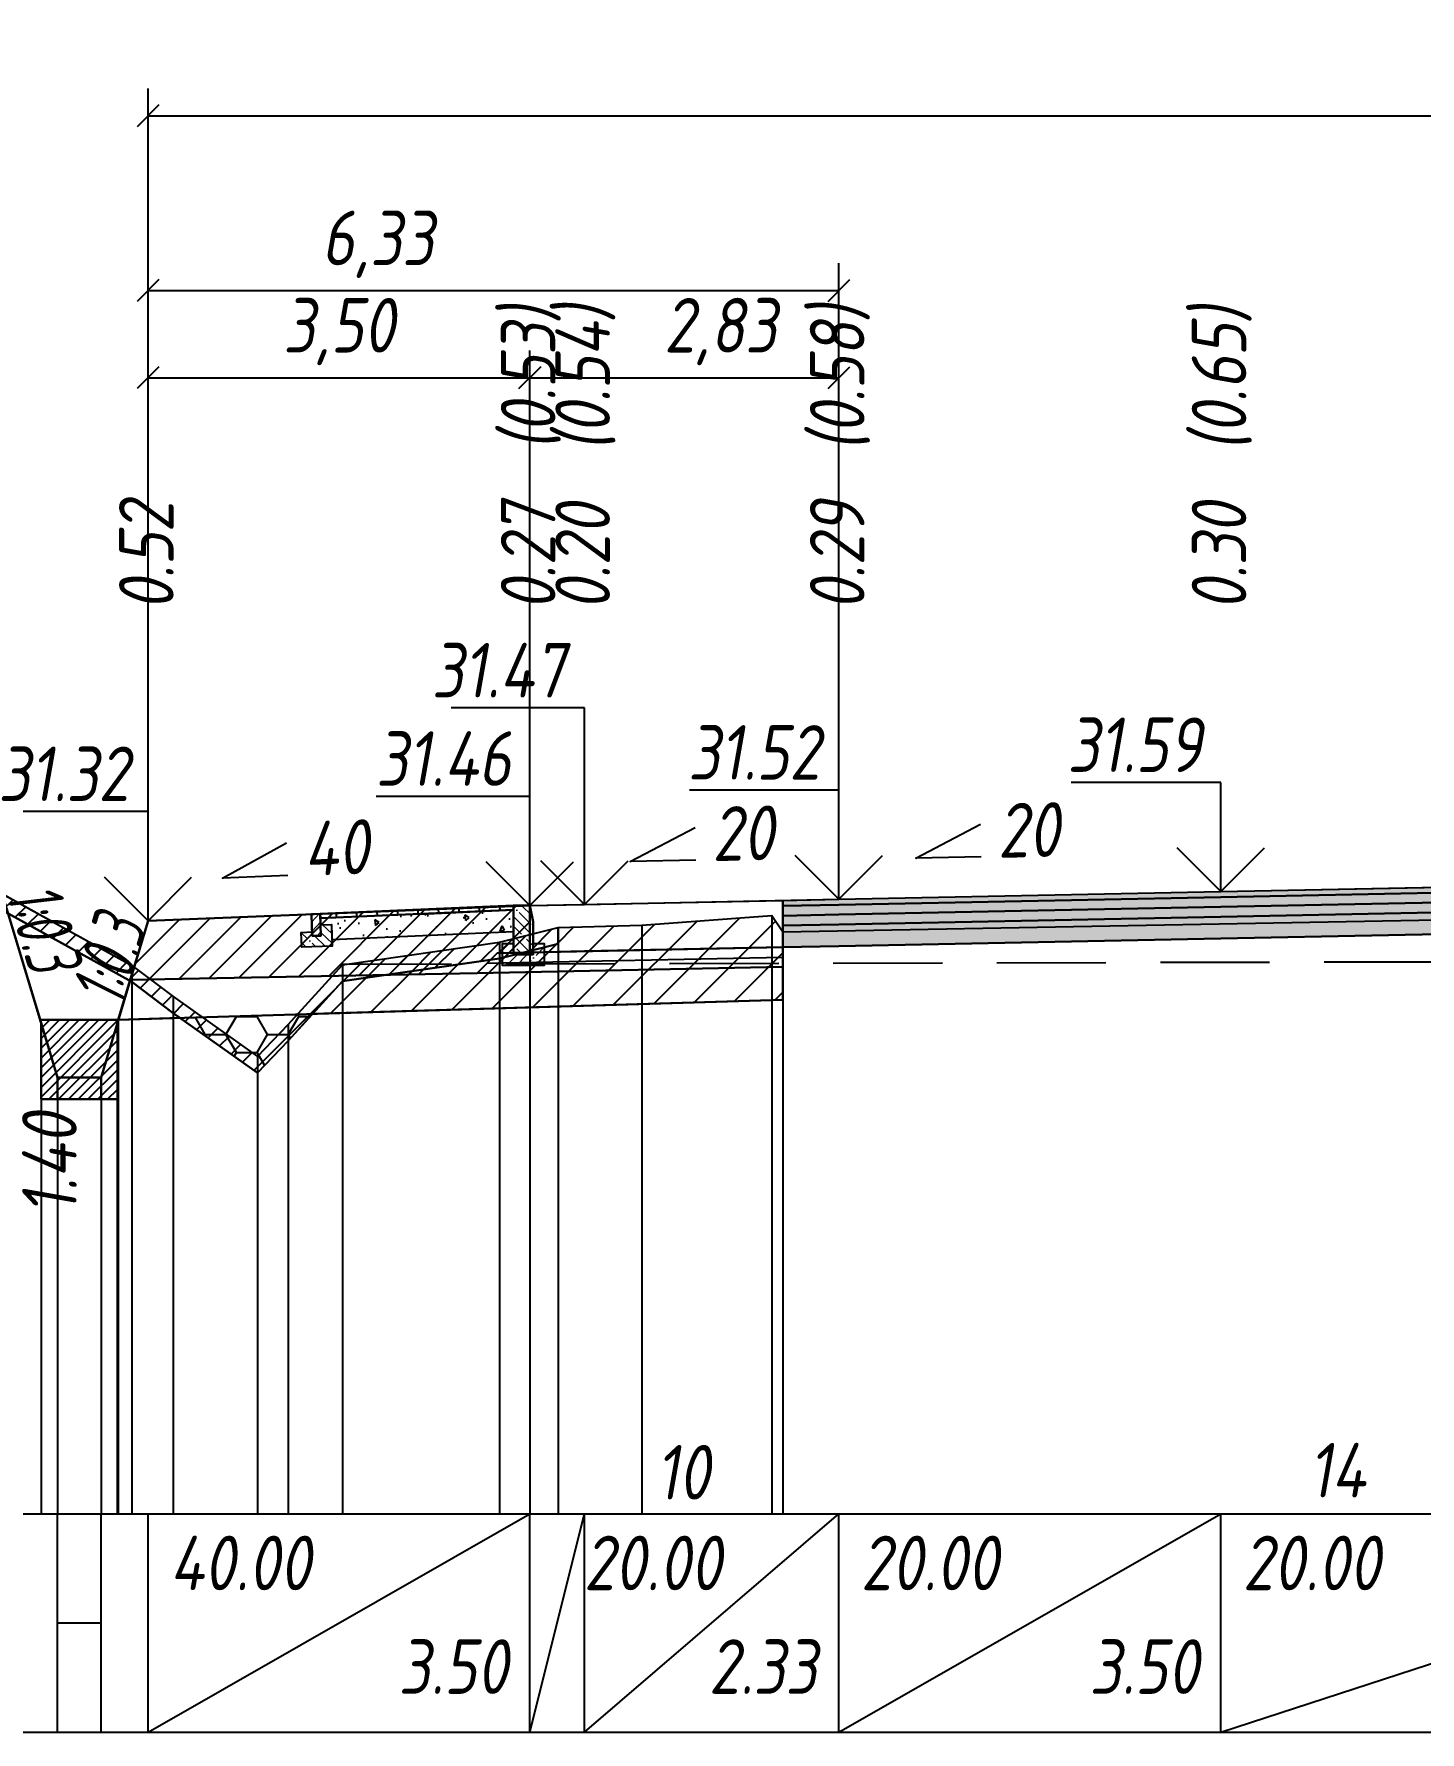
# Model space of a CAD drawing. Extents: x -717 to 1451, y -133302 to 233.
# Drawn here: x -322.5 to -259, y -109538 to -109460.2 of the extents above; entities that cross this region are included whole.
import ezdxf
from ezdxf.enums import TextEntityAlignment as Align

# ---------------------------------------------------------------- set-up
doc = ezdxf.new("R2010")
doc.units = 0
doc.linetypes.add('штриховая', pattern=[0.75, 0.5, -0.25])
for name, color, linetype in [('Интерполированный поперечник', 2, 'Continuous'), ('КОД_399', 252, 'Continuous'), ('Код_514', 1, 'Continuous'), ('Контур_0', 7, 'Continuous'), ('Контур_2521', 7, 'Continuous'), ('Контур_2564', 7, 'Continuous'), ('Контур_2660', 7, 'Continuous'), ('Контур_2665', 7, 'Continuous'), ('Контур_400', 7, 'Continuous'), ('Контур_508', 7, 'Continuous'), ('Контур_512', 7, 'Continuous'), ('Контур_513', 7, 'Continuous'), ('Контур_818', 7, 'Continuous'), ('Красный поперечник', 1, 'Continuous'), ('Объём_2501', 7, 'Continuous'), ('Объём_2564', 7, 'Continuous'), ('Объём_2650', 7, 'Continuous'), ('Объём_2660', 7, 'Continuous'), ('Объём_2661', 7, 'Continuous'), ('Объём_2662', 7, 'Continuous'), ('Объём_2663', 7, 'Continuous'), ('Объём_2664', 7, 'Continuous'), ('Объём_2665', 7, 'Continuous'), ('Объём_2666', 7, 'Continuous'), ('Объём_2667', 7, 'Continuous'), ('Объём_2668', 7, 'Continuous'), ('Объём_2669', 7, 'Continuous'), ('Объём_2675', 7, 'Continuous'), ('Объём_2753', 7, 'Continuous'), ('Откосы', 7, 'Continuous'), ('Отметки покрытия', 7, 'Continuous'), ('Рабочие отметки', 7, 'Continuous'), ('Рабочие отметки доп.', 7, 'Continuous'), ('Слои выравнивания', 7, 'Continuous'), ('Таблица', 7, 'Continuous'), ('Уклоны проезжей части', 7, 'Continuous'), ('Черный поперечник', 3, 'Continuous')]:
    doc.layers.add(name, color=color, linetype=linetype)
for name, color, linetype, true_color in [('Контур_2540', 2, 'Continuous', 0xffff00), ('Контур_2560', 2, 'Continuous', 0xffff00), ('Контур_2561', 7, 'Continuous', 0xff8040), ('Контур_2562', 3, 'Continuous', 0x00ff00), ('Контур_2563', 7, 'Continuous', 0xff8000), ('Контур_2570', 7, 'Continuous', 0x80ff00), ('Контур_2583', 3, 'Continuous', 0x00ff00), ('Контур_2584', 3, 'Continuous', 0x00ff00), ('Контур_2725', 7, 'Continuous', 0x323232), ('Контур_2736', 4, 'Continuous', 0x00ffff), ('Контур_2737', 4, 'Continuous', 0x00ffff), ('Контур_2738', 4, 'Continuous', 0x00ffff), ('Контур_2739', 4, 'Continuous', 0x00ffff), ('Контур_2745', 7, 'Continuous', 0xa4ffff), ('Контур_2747', 4, 'Continuous', 0x00ffff), ('Контур_2748', 4, 'Continuous', 0x00ffff), ('Контур_2749', 4, 'Continuous', 0x00ffff), ('Контур_2760', 7, 'Continuous', 0x323232), ('Контур_2761', 7, 'Continuous', 0x323232), ('Контур_2762', 7, 'Continuous', 0x323232), ('Контур_2763', 7, 'Continuous', 0x323232), ('Контур_402', 7, 'Continuous', 0xff6464), ('Контур_703', 4, 'Continuous', 0x00ffff), ('Контур_705', 4, 'Continuous', 0x00ffff), ('Контур_707', 4, 'Continuous', 0x00ffff), ('Контур_720', 131, 'Continuous', 0xaaffff), ('Объём_2500', 7, 'Continuous', 0xc0c0c0), ('Объём_2520', 7, 'Continuous', 0x80ffff), ('Объём_2540', 2, 'Continuous', 0xffff00), ('Объём_2560', 2, 'Continuous', 0xffff00), ('Объём_2561', 7, 'Continuous', 0xff8040), ('Объём_2562', 3, 'Continuous', 0x00ff00), ('Объём_2563', 7, 'Continuous', 0xff8000), ('Объём_2570', 7, 'Continuous', 0x80ff00), ('Объём_2583', 3, 'Continuous', 0x00ff00), ('Объём_2584', 3, 'Continuous', 0x00ff00), ('Объём_2594', 3, 'Continuous', 0x00ff00), ('Объём_2598', 3, 'Continuous', 0x00ff00), ('Объём_2600', 7, 'Continuous', 0x808000), ('Объём_2620', 2, 'Continuous', 0xffff00), ('Объём_2746', 2, 'Continuous', 0xffff00)]:
    doc.layers.add(name, color=color, linetype=linetype, true_color=true_color)
doc.styles.get("Standard").update_dxf_attribs({"font": 'txt', "height": 2.5})
doc.styles.add('М', font='romand.shx', dxfattribs={"width": 0.8, "oblique": 10, "height": 2.5})
doc.dimstyles.new('ISO-25', dxfattribs={"dimtxt": 2.5, "dimasz": 2.5, "dimexe": 1.25, "dimexo": 0.625, "dimtad": 1, "dimtxsty": 'Standard', "dimcen": 2.5, "dimadec": 0, "dimazin": 0, "dimtfac": 1, "dimtmove": 0, "dimatfit": 3, "dimfxl": 1, "dimarcsym": 0})

# ---------------------------------------------------------------- blocks, each defined once
blk = doc.blocks.new('_Oblique')
at = {"color": 0, "linetype": 'ByBlock', "lineweight": -2}
blk.add_line((-0.5, -0.5), (0.5, 0.5), dxfattribs=at)
blk = doc.blocks.new('*D2233')
at = {"color": 0, "lineweight": -2, "transparency": 16777216}
for p, q in [((-317.254, -109500.263), (-317.254, -109474.69)), ((-299.754, -109499.563), (-299.754, -109474.69)), ((-317.254, -109475.94), (-299.754, -109475.94))]:
    blk.add_line(p, q, dxfattribs=at)
at = {"layer": 'Defpoints', "color": 0, "transparency": 16777216}
for p in [(-299.754, -109475.94), (-299.754, -109500.188), (-317.254, -109500.888)]:
    blk.add_point(p, dxfattribs=at)
at = {"color": 0, "lineweight": -2, "transparency": 16777216, "rotation": 180}
blk.add_blockref('_Oblique', (-317.254, -109475.94), dxfattribs=at)
at = {"color": 0, "lineweight": -2, "transparency": 16777216}
blk.add_blockref('_Oblique', (-299.754, -109475.94), dxfattribs=at)
at = {"color": 0, "transparency": 16777216, "insert": (-308.504, -109473.827), "char_height": 2.5, "width": 9.58333, "attachment_point": 5, "style": 'М'}
blk.add_mtext('3,50', dxfattribs=at)
blk = doc.blocks.new('*D2235')
at = {"color": 0, "lineweight": -2, "transparency": 16777216}
for p, q in [((-299.754, -109499.563), (-299.754, -109474.69)), ((-285.587, -109499.28), (-285.587, -109474.69)), ((-299.754, -109475.94), (-285.587, -109475.94))]:
    blk.add_line(p, q, dxfattribs=at)
at = {"layer": 'Defpoints', "color": 0, "transparency": 16777216}
for p in [(-285.587, -109475.94), (-299.754, -109500.188), (-285.587, -109499.905)]:
    blk.add_point(p, dxfattribs=at)
at = {"color": 0, "lineweight": -2, "transparency": 16777216, "rotation": 180}
blk.add_blockref('_Oblique', (-299.754, -109475.94), dxfattribs=at)
at = {"color": 0, "lineweight": -2, "transparency": 16777216}
blk.add_blockref('_Oblique', (-285.587, -109475.94), dxfattribs=at)
at = {"color": 0, "transparency": 16777216, "insert": (-291.02, -109473.827), "char_height": 2.5, "width": 10, "attachment_point": 5, "style": 'М'}
blk.add_mtext('2,83', dxfattribs=at)
blk = doc.blocks.new('*D2238')
at = {"color": 0, "lineweight": -2, "transparency": 16777216}
for p, q in [((-317.254, -109500.263), (-317.254, -109470.69)), ((-285.587, -109499.28), (-285.587, -109470.69)), ((-317.254, -109471.94), (-285.587, -109471.94))]:
    blk.add_line(p, q, dxfattribs=at)
at = {"layer": 'Defpoints', "color": 0, "transparency": 16777216}
for p in [(-285.587, -109471.94), (-285.587, -109499.905), (-317.254, -109500.888)]:
    blk.add_point(p, dxfattribs=at)
at = {"color": 0, "lineweight": -2, "transparency": 16777216, "rotation": 180}
blk.add_blockref('_Oblique', (-317.254, -109471.94), dxfattribs=at)
at = {"color": 0, "lineweight": -2, "transparency": 16777216}
blk.add_blockref('_Oblique', (-285.587, -109471.94), dxfattribs=at)
at = {"color": 0, "transparency": 16777216, "insert": (-306.728, -109469.827), "char_height": 2.5, "width": 10, "attachment_point": 5, "style": 'М'}
blk.add_mtext('6,33', dxfattribs=at)
blk = doc.blocks.new('*D2239')
at = {"color": 0, "lineweight": -2, "transparency": 16777216}
for p, q in [((-317.254, -109500.263), (-317.254, -109462.69)), ((-169.087, -109500.03), (-169.087, -109462.69)), ((-317.254, -109463.94), (-169.087, -109463.94))]:
    blk.add_line(p, q, dxfattribs=at)
at = {"layer": 'Defpoints', "color": 0, "transparency": 16777216}
for p in [(-169.087, -109463.94), (-317.254, -109500.888), (-169.087, -109500.655)]:
    blk.add_point(p, dxfattribs=at)
at = {"color": 0, "lineweight": -2, "transparency": 16777216, "rotation": 180}
blk.add_blockref('_Oblique', (-317.254, -109463.94), dxfattribs=at)
at = {"color": 0, "lineweight": -2, "transparency": 16777216}
blk.add_blockref('_Oblique', (-169.087, -109463.94), dxfattribs=at)
at = {"color": 0, "transparency": 16777216, "insert": (-243.17, -109461.827), "char_height": 2.5, "width": 12.5, "attachment_point": 5, "style": 'М'}
blk.add_mtext('29,63', dxfattribs=at)
blk = doc.blocks.new('Тротуар1')
at = {"linetype": 'Continuous', "lineweight": 13}
h = blk.add_hatch(dxfattribs=at)
h.set_pattern_fill('ANSI35', scale=5, angle=90)
h.set_pattern_definition([(135, (-1541.6927, -4801.9416), (-0.88388348, -0.88388348), []), (135, (-1541.6927, -4801.0577), (-0.88388348, -0.88388348), [1.5625, -0.3125, 0, -0.3125])])
h.paths.add_polyline_path([(-16.72, -1.24), (-17.72, -1.24), (-17.72, -2.24), (-18.52, -2.24), (-18.52, -1.85), (-19.52, -1.89), (-19.52, -3.24), (-16.72, -3.24)])
h = blk.add_hatch(dxfattribs=at)
h.set_pattern_fill('ANSI35', scale=5)
h.set_pattern_definition([(45, (-1541.6927, -4800.4416), (-0.88388348, 0.88388348), []), (45, (-1540.8088, -4800.4416), (-0.88388348, 0.88388348), [1.5625, -0.3125, 0, -0.3125])])
h.paths.add_polyline_path([(-17.72, -0.24), (-18.52, -0.24), (-18.52, -2.24), (-17.72, -2.24)])
at = {"linetype": 'Continuous'}
h = blk.add_hatch(dxfattribs=at)
h.set_pattern_fill('ANSI31', color=256, scale=15, angle=45, style=0)
h.set_pattern_definition([(90, (-1932.1888, -4954.235), (-1.875, 3e-16), [])])
h.paths.add_polyline_path([(0, 0), (-17.72, -0.24), (-17.71, -0.63), (-11.04, -0.58), (0, -0.4)])
at = {"layer": 'КОД_399'}
h = blk.add_hatch(dxfattribs=at)
h.set_pattern_fill('AR-CONC', scale=0.7, angle=45, style=0)
h.set_pattern_definition([(95, (-1932.189, -4954.235), (3.860864, 3.2396496), [0.525, -5.775]), (40, (-1932.189, -4954.235), (-4.409945, 3.036377), [0.42, -4.62]), (145.45144, (-1931.867, -4953.965), (-0.549081, 6.2760265), [0.4461813, -4.907995]), (91.1842, (-1933.179, -4953.245), (6.101854, 4.4632964), [0.7875, -8.6625]), (141.63564, (-1932.67, -4952.873), (-0.1953, 9.447982), [0.669272, -7.361996]), (36.18416, (-1933.179, -4953.245), (-0.1953, 9.447982), [0.63, -6.93]), (66, (-1932.4363, -4952.9975), (4.947401, 0.9616773), [0.525, -5.775]), (11, (-1932.4363, -4952.9975), (-2.38496, 4.793659), [0.42, -4.62]), (116.45144, (-1932.024, -4952.9174), (2.562441, 5.7553363), [0.4461813, -4.907995]), (82.5, (-1932.1888, -4954.235), (-1.5875523, 1.7079287), [0, -4.564, 0, -4.69, 0, -4.6375]), (52.5, (-1932.1888, -4954.235), (-0.6501106, 3.2543661), [0, -2.674, 0, -4.459, 0, -1.7675]), (12.5, (-1933.2926, -4955.3388), (2.7539272, 2.5306453), [0, -1.75, 0, -5.46, 0, -7.245]), (2.5, (-1933.7876, -4955.8337), (2.3911299, 3.3821186), [0, -2.275, 0, -3.626, 0, -5.145])])
h.paths.add_polyline_path([(0, -0.4), (-17.71, -0.63), (-17.72, -1.24), (-16.71, -1.24), (-16.72, -2.62), (-0.07, -2.41)])
at = {"linetype": 'Continuous'}
blk.add_lwpolyline([(-17.72, -1.24), (-16.72, -1.24), (-16.72, -3.24), (-19.52, -3.24), (-19.52, -1.89), (-18.52, -1.85)], dxfattribs=at)
at = {"color": 7, "lineweight": 30}
for points in [[(-18.52, -0.24), (-18.52, -2.24), (-17.72, -2.24), (-17.72, -0.24), (-18.52, -0.24)], [(-8.6, -0.53), (0, -0.4)]]:
    blk.add_lwpolyline(points, dxfattribs=at)
for points in [[(0, 0), (-17.72, -0.24), (-17.72, -0.63), (0, -0.4)], [(0, -0.4), (-17.71, -0.63), (-17.72, -1.24), (-16.71, -1.24), (-16.72, -2.62), (-0.07, -2.39)]]:
    blk.add_lwpolyline(points, close=True)
blk = doc.blocks.new('БР100.30.18')
at = {"linetype": 'Continuous', "lineweight": 13}
h = blk.add_hatch(dxfattribs=at)
h.set_pattern_fill('ANSI35', scale=5)
h.set_pattern_definition([(45, (-1504.996, -4799.2297), (-0.88388348, 0.88388348), []), (45, (-1504.1121, -4799.2297), (-0.88388348, 0.88388348), [1.5625, -0.3125, 0, -0.3125])])
h.paths.add_polyline_path([(0.3, 3.47), (1.8, 3.47), (1.8, -1.03), (0, -1.03), (0, 1.97)])
h = blk.add_hatch(dxfattribs=at)
h.set_pattern_fill('ANSI35', scale=5, angle=90)
h.set_pattern_definition([(135, (-1504.996, -4800.7297), (-0.88388348, -0.88388348), []), (135, (-1504.996, -4799.8458), (-0.88388348, -0.88388348), [1.5625, -0.3125, 0, -0.3125])])
h.paths.add_polyline_path([(-1, -0.03), (0, -0.03), (0, -1.03), (1.8, -1.03), (1.8, -0.03), (2.8, -0.03), (2.8, -2.03), (-1, -2.03)])
at = {"color": 7, "lineweight": 30}
blk.add_lwpolyline([(1.8, -1.03), (0, -1.03), (0, 1.97), (0.3, 3.47), (1.8, 3.47)], close=True, dxfattribs=at)
at = {"linetype": 'Continuous'}
blk.add_lwpolyline([(0, -0.03), (-1, -0.03), (-1, -2.03), (2.8, -2.03), (2.8, -0.03), (1.8, -0.03)], dxfattribs=at)

msp = doc.modelspace()

# ---------------------------------------------------------------- hatches: boundary and pattern name
at = {"layer": 'Объём_2563'}
h = msp.add_hatch(dxfattribs=at)
h.set_pattern_fill('ANSI31', color=256, scale=0.3)
h.set_pattern_definition([(45, (-428.9338, 30.9924), (-0.673519209, 0.673519209), [])])
h.paths.add_polyline_path([(-317.254, -109500.826), (-299.754, -109500.126), (-299.754, -109502.276), (-301.254, -109502.306), (-302.172, -109503.224), (-318.069, -109503.542)])
at = {"layer": 'Объём_2570'}
h = msp.add_hatch(dxfattribs=at)
h.set_pattern_fill('ANSI31', color=256, scale=0.2)
h.set_pattern_definition([(45, (-428.9338, 30.9924), (-0.449012806, 0.449012806), [])])
h.paths.add_polyline_path([(-298.462, -109501.88), (-301.145, -109502.559), (-308.347, -109503.593), (-310.832, -109506.334), (-312.242, -109507.793), (-316.106, -109505.055), (-317.994, -109503.627), (-323.934, -109500.339), (-323.934, -109499.589), (-317.994, -109502.877), (-316.106, -109504.305), (-312.242, -109507.043), (-310.832, -109505.584), (-308.347, -109502.843), (-301.145, -109501.809), (-298.462, -109501.13)])
at = {"layer": 'Объём_2600'}
h = msp.add_hatch(dxfattribs=at)
h.set_pattern_fill('ANSI31', color=6, scale=0.4)
h.set_pattern_definition([(45, (-428.9338, 30.9924), (-0.898025612, 0.898025612), [])])
h.paths.add_polyline_path([(-301.145, -109502.559), (-298.462, -109501.88), (-298.462, -109501.13), (-294.623, -109501.027), (-288.659, -109500.593), (-288.159, -109501.342), (-288.159, -109504.452), (-309.712, -109505.099), (-308.347, -109503.593)])
h = msp.add_hatch(dxfattribs=at)
h.set_pattern_fill('HONEY', color=5, scale=0.3)
h.set_pattern_definition([(0, (-428.9338, 30.9924), (1.42875, 0.8248891935), [0.9525, -1.905]), (120, (-428.9338, 30.9924), (-1.428749997, 0.824889199), [0.9525, -1.905]), (60, (-428.9338, 30.9924), (3e-09, 1.6497783924), [-1.905, 0.9525])])
h.paths.add_polyline_path([(-310.832, -109506.334), (-312.242, -109507.793), (-315.787, -109505.281), (-309.712, -109505.099)])
at = {"layer": 'Объём_2620'}
h = msp.add_hatch(dxfattribs=at)
h.set_pattern_fill('ANSI31', color=2, scale=0.1)
h.set_pattern_definition([(45, (-428.9338, 30.99242), (-0.224506403, 0.224506403), [])])
h.paths.add_polyline_path([(-322.152, -109509.008), (-322.158, -109508.988), (-322.158, -109505.508), (-322.201, -109505.366), (-318.616, -109505.366), (-318.658, -109505.508), (-318.658, -109508.988), (-318.664, -109509.008)])
at = {"layer": 'Слои выравнивания'}
for color, points in [(2, [(-288.159, -109499.894), (-285.587, -109499.842), (-268.087, -109499.492), (-237.337, -109498.877), (-237.337, -109499.127), (-268.087, -109499.742), (-285.587, -109500.092), (-288.159, -109500.144)]), (3, [(-288.159, -109500.144), (-285.587, -109500.092), (-268.087, -109499.742), (-237.337, -109499.127), (-237.337, -109499.577), (-268.087, -109500.192), (-285.587, -109500.542), (-288.159, -109500.594)]), (4, [(-288.159, -109500.594), (-285.587, -109500.542), (-268.087, -109500.192), (-237.337, -109499.577), (-237.337, -109500.027), (-268.087, -109500.642), (-285.587, -109500.992), (-288.159, -109501.044)]), (5, [(-288.159, -109501.044), (-285.587, -109500.992), (-268.087, -109500.642), (-237.337, -109500.027), (-237.337, -109501.027), (-268.087, -109501.642), (-285.587, -109501.992), (-288.159, -109502.044)])]:
    msp.add_hatch(color=color, dxfattribs=at).paths.add_polyline_path(points)

# ---------------------------------------------------------------- linework, layer by layer
at = {"layer": 'Интерполированный поперечник', "linetype": 'штриховая', "ltscale": 10, "flags": 128}
msp.add_lwpolyline([(-308.346, -109502.817), (-165.042, -109502.492)], dxfattribs=at)
at = {"layer": 'Код_514'}
for p, q in [((-321.408, -109538.008), (-321.408, -109528.008)), ((-319.408, -109538.008), (-319.408, -109528.008)), ((-317.254, -109538.008), (-317.254, -109528.008)), ((-317.254, -109538.008), (-299.754, -109528.008)), ((-299.754, -109538.008), (-299.754, -109528.008)), ((-299.754, -109538.008), (-297.254, -109528.008)), ((-297.254, -109538.008), (-297.254, -109528.008)), ((-297.254, -109538.008), (-285.587, -109528.008)), ((-285.587, -109538.008), (-285.587, -109528.008)), ((-285.587, -109538.008), (-268.087, -109528.008)), ((-268.087, -109538.008), (-268.087, -109528.008)), ((-268.087, -109538.008), (-237.337, -109528.008)), ((-321.408, -109533.008), (-319.408, -109533.008))]:
    msp.add_line(p, q, dxfattribs=at)
at = {"layer": 'Контур_0', "flags": 128}
for points in [[(-317.254, -109500.826), (-317.892, -109502.954), (-317.892, -109502.954), (-317.892, -109502.954), (-317.892, -109502.954), (-317.892, -109502.954), (-317.892, -109502.954), (-317.892, -109502.954), (-317.892, -109502.954), (-317.892, -109502.954), (-317.892, -109502.954), (-317.892, -109502.954), (-317.892, -109502.954), (-317.892, -109502.954), (-317.892, -109502.954), (-319.408, -109508.008), (-321.408, -109508.008), (-323.934, -109499.589)], [(-297.254, -109502.226), (-299.754, -109502.276), (-299.754, -109500.126), (-288.159, -109499.894), (-288.159, -109502.044), (-297.254, -109502.226), (-297.254, -109502.226)], [(-317.254, -109500.826), (-317.892, -109502.954), (-317.892, -109502.954), (-317.892, -109502.954), (-317.892, -109502.954), (-317.892, -109502.954), (-317.892, -109502.954), (-317.892, -109502.954), (-317.892, -109502.954), (-317.892, -109502.954), (-317.892, -109502.954), (-317.892, -109502.954), (-317.892, -109502.954), (-317.892, -109502.954), (-317.892, -109502.954), (-319.408, -109508.008)], [(-318.069, -109503.542), (-302.172, -109503.224), (-301.254, -109502.306), (-299.754, -109502.276)], [(-301.254, -109502.306), (-288.159, -109502.044), (-288.159, -109502.944), (-302.172, -109503.224), (-301.254, -109502.306), (-301.254, -109502.306)]]:
    msp.add_lwpolyline(points, dxfattribs=at)
at = {"layer": 'Контур_2521', "color": 250, "flags": 128}
msp.add_lwpolyline([(-301.713, -109502.765), (-288.159, -109502.494)], dxfattribs=at)
at = {"layer": 'Контур_2540', "flags": 128}
msp.add_lwpolyline([(-302.172, -109503.224), (-288.159, -109502.944), (-288.159, -109504.452), (-318.616, -109505.366), (-318.069, -109503.542), (-302.172, -109503.224), (-302.172, -109503.224)], dxfattribs=at)
at = {"layer": 'Контур_2560', "flags": 128}
msp.add_lwpolyline([(-317.254, -109500.826), (-317.254, -109500.826), (-317.254, -109500.826), (-299.754, -109500.126)], dxfattribs=at)
at = {"layer": 'Контур_2561', "flags": 128}
msp.add_lwpolyline([(-299.754, -109500.126), (-299.754, -109500.126), (-317.254, -109500.826), (-317.254, -109500.826), (-299.754, -109500.126)], dxfattribs=at)
at = {"layer": 'Контур_2562', "flags": 128}
msp.add_lwpolyline([(-317.254, -109500.826), (-317.254, -109500.826), (-317.254, -109500.826), (-317.254, -109500.826), (-317.254, -109500.826)], dxfattribs=at)
at = {"layer": 'Контур_2563', "flags": 128}
msp.add_lwpolyline([(-317.254, -109500.826), (-299.754, -109500.126), (-299.754, -109502.276), (-301.254, -109502.306), (-302.172, -109503.224), (-318.069, -109503.542), (-317.254, -109500.826), (-317.254, -109500.826)], dxfattribs=at)
at = {"layer": 'Контур_2564', "flags": 128}
msp.add_lwpolyline([(-317.254, -109500.826), (-299.754, -109500.126)], dxfattribs=at)
at = {"layer": 'Контур_2570', "flags": 128}
msp.add_lwpolyline([(-348.934, -109495.827), (-342.266, -109495.805), (-339.403, -109495.738), (-338.017, -109495.819), (-333.476, -109495.713), (-324.597, -109499.972), (-317.994, -109503.627), (-316.106, -109505.055), (-312.242, -109507.793), (-310.832, -109506.334), (-308.347, -109503.593), (-308.347, -109503.593), (-301.145, -109502.559), (-298.462, -109501.88), (-298.462, -109501.13), (-294.623, -109501.027), (-288.659, -109500.593), (-288.159, -109501.342), (-237.337, -109500.404)], dxfattribs=at)
at = {"layer": 'Контур_2583', "flags": 128}
for points in [[(-322.152, -109509.008), (-321.408, -109509.008), (-321.408, -109508.008), (-322.158, -109505.508), (-322.158, -109508.988), (-322.152, -109509.008)], [(-318.658, -109508.988), (-318.658, -109505.508), (-319.408, -109508.008), (-319.408, -109509.008), (-318.664, -109509.008), (-318.658, -109508.988)]]:
    msp.add_lwpolyline(points, dxfattribs=at)
at = {"layer": 'Контур_2584', "flags": 128}
msp.add_lwpolyline([(-319.408, -109509.008), (-319.408, -109508.008), (-321.408, -109508.008), (-321.408, -109509.008), (-319.408, -109509.008)], dxfattribs=at)
at = {"layer": 'Контур_2660', "flags": 128}
msp.add_lwpolyline([(-318.616, -109505.366), (-288.159, -109504.452)], dxfattribs=at)
at = {"layer": 'Контур_2665', "flags": 128}
msp.add_lwpolyline([(-317.254, -109500.826), (-317.254, -109500.826)], dxfattribs=at)
at = {"layer": 'Контур_2725', "flags": 128}
msp.add_lwpolyline([(-288.159, -109502.044), (-285.587, -109501.992), (-268.087, -109501.642), (-237.337, -109501.027), (-236.753, -109501.039), (-217.495, -109501.424), (-206.587, -109501.642), (-189.087, -109501.992), (-186.587, -109502.042)], dxfattribs=at)
at = {"layer": 'Контур_2736', "flags": 128}
for points in [[(-317.254, -109500.826), (-317.892, -109502.954)], [(-317.892, -109502.954), (-319.408, -109508.008)]]:
    msp.add_lwpolyline(points, dxfattribs=at)
at = {"layer": 'Контур_2737', "flags": 128}
msp.add_lwpolyline([(-317.892, -109502.954), (-317.892, -109502.954)], dxfattribs=at)
at = {"layer": 'Контур_2738', "flags": 128}
msp.add_lwpolyline([(-317.892, -109502.954), (-317.892, -109502.954)], dxfattribs=at)
at = {"layer": 'Контур_2739', "flags": 128}
msp.add_lwpolyline([(-317.892, -109502.954), (-317.892, -109502.954)], dxfattribs=at)
at = {"layer": 'Контур_2745', "flags": 128}
msp.add_lwpolyline([(-317.892, -109502.954), (-317.892, -109502.954)], dxfattribs=at)
msp.add_lwpolyline([(-317.892, -109502.954), (-317.892, -109502.954)], dxfattribs=at)
msp.add_lwpolyline([(-317.892, -109502.954), (-317.892, -109502.954)], dxfattribs=at)
msp.add_lwpolyline([(-317.892, -109502.954), (-317.892, -109502.954)], dxfattribs=at)
msp.add_lwpolyline([(-317.892, -109502.954), (-317.892, -109502.954)], dxfattribs=at)
msp.add_lwpolyline([(-317.892, -109502.954), (-317.892, -109502.954)], dxfattribs=at)
at = {"layer": 'Контур_2747', "flags": 128}
msp.add_lwpolyline([(-317.892, -109502.954), (-317.892, -109502.954)], dxfattribs=at)
at = {"layer": 'Контур_2748', "flags": 128}
msp.add_lwpolyline([(-317.892, -109502.954), (-317.892, -109502.954)], dxfattribs=at)
at = {"layer": 'Контур_2749', "flags": 128}
msp.add_lwpolyline([(-317.892, -109502.954), (-317.892, -109502.954)], dxfattribs=at)
at = {"layer": 'Контур_2760', "flags": 128}
msp.add_lwpolyline([(-288.159, -109499.894), (-285.587, -109499.842), (-268.087, -109499.492), (-237.337, -109498.877), (-236.753, -109498.889), (-217.495, -109499.274), (-206.587, -109499.492), (-189.087, -109499.842), (-186.587, -109499.892)], dxfattribs=at)
at = {"layer": 'Контур_2761', "flags": 128}
msp.add_lwpolyline([(-288.159, -109500.144), (-285.587, -109500.092), (-268.087, -109499.742), (-237.337, -109499.127), (-236.753, -109499.139), (-217.495, -109499.524), (-206.587, -109499.742), (-189.087, -109500.092), (-186.587, -109500.142)], dxfattribs=at)
at = {"layer": 'Контур_2762', "flags": 128}
msp.add_lwpolyline([(-288.159, -109500.594), (-285.587, -109500.542), (-268.087, -109500.192), (-237.337, -109499.577), (-236.753, -109499.589), (-217.495, -109499.974), (-206.587, -109500.192), (-189.087, -109500.542), (-186.587, -109500.592)], dxfattribs=at)
at = {"layer": 'Контур_2763', "flags": 128}
msp.add_lwpolyline([(-288.159, -109501.044), (-285.587, -109500.992), (-268.087, -109500.642), (-237.337, -109500.027), (-236.753, -109500.039), (-217.495, -109500.424), (-206.587, -109500.642), (-189.087, -109500.992), (-186.587, -109501.042)], dxfattribs=at)
at = {"layer": 'Контур_400', "flags": 128}
msp.add_lwpolyline([(-299.754, -109500.126), (-297.254, -109500.076), (-285.587, -109499.842), (-285.587, -109499.842), (-285.587, -109499.842), (-285.587, -109499.842), (-285.587, -109499.842), (-268.087, -109499.492), (-237.337, -109498.877)], dxfattribs=at)
at = {"layer": 'Контур_402', "flags": 128}
msp.add_lwpolyline([(-318.616, -109505.366), (-288.159, -109504.452), (-288.159, -109502.044), (-237.337, -109501.027), (-186.587, -109502.042), (-186.587, -109504.45), (-164.091, -109505.125)], dxfattribs=at)
at = {"layer": 'Контур_508', "flags": 128}
msp.add_lwpolyline([(-323.934, -109499.589), (-322.158, -109505.508), (-322.158, -109508.988), (-322.152, -109509.008), (-321.408, -109509.008), (-319.408, -109509.008), (-318.664, -109509.008), (-318.658, -109508.988), (-318.658, -109505.508), (-318.616, -109505.366), (-288.159, -109504.452), (-288.159, -109502.044), (-237.337, -109501.027), (-186.587, -109502.042), (-186.587, -109504.45), (-164.091, -109505.125), (-162.818, -109505.973), (-162.516, -109505.973), (-160.516, -109505.973), (-160.213, -109505.973), (-156.766, -109503.675), (-156.766, -109502.473), (-155.512, -109501.638)], dxfattribs=at)
at = {"layer": 'Контур_512', "flags": 128}
msp.add_lwpolyline([(-323.934, -109499.589), (-322.158, -109505.508), (-322.158, -109508.988), (-322.152, -109509.008), (-321.408, -109509.008), (-319.408, -109509.008), (-318.664, -109509.008), (-318.658, -109508.988), (-318.658, -109505.508), (-318.616, -109505.366), (-288.159, -109504.452)], dxfattribs=at)
at = {"layer": 'Контур_513', "flags": 128}
msp.add_lwpolyline([(-323.934, -109499.589), (-322.158, -109505.508), (-322.158, -109508.988), (-322.152, -109509.008), (-321.408, -109509.008), (-319.408, -109509.008), (-318.664, -109509.008), (-318.658, -109508.988), (-318.658, -109505.508), (-318.616, -109505.366), (-288.159, -109504.452), (-288.159, -109502.044), (-237.337, -109501.027), (-186.587, -109502.042), (-186.587, -109504.45), (-164.091, -109505.125), (-162.818, -109505.973), (-162.516, -109505.973), (-160.516, -109505.973), (-160.213, -109505.973), (-156.766, -109503.675), (-156.766, -109502.473), (-155.512, -109501.638)], dxfattribs=at)
at = {"layer": 'Контур_703', "flags": 128}
msp.add_lwpolyline([(-317.254, -109500.826), (-317.892, -109502.954)], dxfattribs=at)
at = {"layer": 'Контур_705', "flags": 128}
msp.add_lwpolyline([(-317.892, -109502.954), (-317.892, -109502.954)], dxfattribs=at)
at = {"layer": 'Контур_707', "flags": 128}
msp.add_lwpolyline([(-321.408, -109508.008), (-323.934, -109499.589)], dxfattribs=at)
at = {"layer": 'Контур_720', "flags": 128}
msp.add_lwpolyline([(-319.408, -109508.008), (-321.408, -109508.008)], dxfattribs=at)
at = {"layer": 'Контур_818', "flags": 128}
msp.add_lwpolyline([(-323.934, -109500.339), (-317.994, -109503.627), (-316.106, -109505.055), (-312.242, -109507.793), (-310.832, -109506.334), (-308.347, -109503.593), (-308.347, -109503.593), (-301.145, -109502.559), (-298.462, -109501.88), (-298.462, -109501.13), (-294.623, -109501.027), (-288.659, -109500.593), (-288.159, -109501.342), (-237.337, -109500.404)], dxfattribs=at)
at = {"layer": 'Красный поперечник'}
for p, q in [((-268.087, -109499.492), (-237.337, -109498.877)), ((-323.934, -109499.589), (-321.408, -109508.008)), ((-317.254, -109500.826), (-299.754, -109500.126)), ((-299.754, -109500.126), (-297.254, -109500.076)), ((-297.254, -109500.076), (-285.587, -109499.842)), ((-285.587, -109499.842), (-268.087, -109499.492)), ((-319.408, -109508.008), (-317.254, -109500.826)), ((-288.159, -109504.452), (-288.159, -109528.008)), ((-322.158, -109505.508), (-322.158, -109528.008)), ((-318.658, -109505.508), (-318.658, -109528.008)), ((-318.616, -109505.366), (-318.616, -109528.008)), ((-321.408, -109508.008), (-319.408, -109508.008)), ((-322.158, -109508.988), (-322.158, -109528.008)), ((-322.152, -109509.008), (-322.152, -109528.008)), ((-321.408, -109509.008), (-321.408, -109528.008)), ((-319.408, -109509.008), (-319.408, -109528.008)), ((-318.664, -109509.008), (-318.664, -109528.008)), ((-318.658, -109508.988), (-318.658, -109528.008))]:
    msp.add_line(p, q, dxfattribs=at)
at = {"layer": 'Объём_2500', "flags": 128}
msp.add_lwpolyline([(-297.254, -109502.226), (-299.754, -109502.276), (-299.754, -109500.126), (-288.159, -109499.894), (-288.159, -109502.044), (-297.254, -109502.226), (-297.254, -109502.226)], dxfattribs=at)
at = {"layer": 'Объём_2501', "flags": 128}
msp.add_lwpolyline([(-299.754, -109500.126), (-297.254, -109500.076), (-285.587, -109499.842), (-285.587, -109499.842), (-285.587, -109499.842), (-285.587, -109499.842), (-285.587, -109499.842), (-268.087, -109499.492), (-237.337, -109498.877)], dxfattribs=at)
at = {"layer": 'Объём_2520', "color": 250, "flags": 128}
msp.add_lwpolyline([(-301.254, -109502.306), (-288.159, -109502.044), (-288.159, -109502.944), (-302.172, -109503.224), (-301.254, -109502.306), (-301.254, -109502.306)], dxfattribs=at)
at = {"layer": 'Объём_2540', "flags": 128}
msp.add_lwpolyline([(-302.172, -109503.224), (-288.159, -109502.944), (-288.159, -109504.452), (-318.616, -109505.366), (-318.069, -109503.542), (-302.172, -109503.224), (-302.172, -109503.224)], dxfattribs=at)
at = {"layer": 'Объём_2560', "flags": 128}
msp.add_lwpolyline([(-317.254, -109500.826), (-317.254, -109500.826), (-317.254, -109500.826), (-299.754, -109500.126)], dxfattribs=at)
at = {"layer": 'Объём_2561', "flags": 128}
msp.add_lwpolyline([(-299.754, -109500.126), (-299.754, -109500.126), (-317.254, -109500.826), (-317.254, -109500.826), (-299.754, -109500.126)], dxfattribs=at)
at = {"layer": 'Объём_2562', "flags": 128}
msp.add_lwpolyline([(-317.254, -109500.826), (-317.254, -109500.826), (-317.254, -109500.826), (-317.254, -109500.826), (-317.254, -109500.826)], dxfattribs=at)
at = {"layer": 'Объём_2563', "color": 250, "flags": 128}
msp.add_lwpolyline([(-317.254, -109500.826), (-299.754, -109500.126), (-299.754, -109502.276), (-301.254, -109502.306), (-302.172, -109503.224), (-318.069, -109503.542), (-317.254, -109500.826), (-317.254, -109500.826)], dxfattribs=at)
at = {"layer": 'Объём_2564', "flags": 128}
msp.add_lwpolyline([(-317.254, -109500.826), (-299.754, -109500.126)], dxfattribs=at)
at = {"layer": 'Объём_2570', "flags": 128}
msp.add_lwpolyline([(-298.462, -109501.88), (-301.145, -109502.559), (-308.347, -109503.593), (-310.832, -109506.334), (-312.242, -109507.793), (-316.106, -109505.055), (-317.994, -109503.627), (-323.934, -109500.339), (-323.934, -109499.589), (-317.994, -109502.877), (-316.106, -109504.305), (-312.242, -109507.043), (-310.832, -109505.584), (-308.347, -109502.843), (-301.145, -109501.809), (-298.462, -109501.13), (-298.462, -109501.88), (-298.462, -109501.88)], dxfattribs=at)
at = {"layer": 'Объём_2583', "flags": 128}
for points in [[(-322.152, -109509.008), (-321.408, -109509.008), (-321.408, -109508.008), (-322.158, -109505.508), (-322.158, -109508.988), (-322.152, -109509.008)], [(-318.658, -109508.988), (-318.658, -109505.508), (-319.408, -109508.008), (-319.408, -109509.008), (-318.664, -109509.008), (-318.658, -109508.988)]]:
    msp.add_lwpolyline(points, dxfattribs=at)
at = {"layer": 'Объём_2584', "flags": 128}
msp.add_lwpolyline([(-319.408, -109509.008), (-319.408, -109508.008), (-321.408, -109508.008), (-321.408, -109509.008), (-319.408, -109509.008)], dxfattribs=at)
at = {"layer": 'Объём_2594', "flags": 128}
for points in [[(-321.408, -109508.008), (-322.158, -109505.508)], [(-318.658, -109505.508), (-319.408, -109508.008)]]:
    msp.add_lwpolyline(points, dxfattribs=at)
at = {"layer": 'Объём_2598', "flags": 128}
msp.add_lwpolyline([(-319.408, -109508.008), (-321.408, -109508.008)], dxfattribs=at)
at = {"layer": 'Объём_2600', "color": 5, "flags": 128}
msp.add_lwpolyline([(-310.832, -109506.334), (-312.242, -109507.793), (-315.787, -109505.281), (-309.712, -109505.099), (-310.832, -109506.334), (-310.832, -109506.334)], dxfattribs=at)
at = {"layer": 'Объём_2620', "flags": 128}
msp.add_lwpolyline([(-322.152, -109509.008), (-322.158, -109508.988), (-322.158, -109505.508), (-322.201, -109505.366), (-318.616, -109505.366), (-318.658, -109505.508), (-318.658, -109508.988), (-318.664, -109509.008), (-322.152, -109509.008), (-322.152, -109509.008)], dxfattribs=at)
at = {"layer": 'Объём_2650', "color": 6, "flags": 128}
for points in [[(-317.994, -109503.627), (-316.106, -109505.055), (-315.787, -109505.281), (-318.616, -109505.366), (-322.201, -109505.366), (-323.664, -109500.489), (-317.994, -109503.627), (-317.994, -109503.627)], [(-301.145, -109502.559), (-298.462, -109501.88), (-298.462, -109501.13), (-294.623, -109501.027), (-288.659, -109500.593), (-288.159, -109501.342), (-288.159, -109504.452), (-309.712, -109505.099), (-308.347, -109503.593), (-301.145, -109502.559), (-301.145, -109502.559)]]:
    msp.add_lwpolyline(points, dxfattribs=at)
at = {"layer": 'Объём_2660', "flags": 128}
msp.add_lwpolyline([(-318.616, -109505.366), (-288.159, -109504.452)], dxfattribs=at)
at = {"layer": 'Объём_2661', "flags": 128}
msp.add_lwpolyline([(-317.254, -109500.826), (-317.892, -109502.954), (-318.616, -109505.366)], dxfattribs=at)
at = {"layer": 'Объём_2662', "flags": 128}
msp.add_lwpolyline([(-322.201, -109505.366), (-323.934, -109499.589)], dxfattribs=at)
at = {"layer": 'Объём_2663', "flags": 128}
for points in [[(-321.408, -109508.008), (-322.201, -109505.366)], [(-318.616, -109505.366), (-319.408, -109508.008)]]:
    msp.add_lwpolyline(points, dxfattribs=at)
at = {"layer": 'Объём_2664', "flags": 128}
msp.add_lwpolyline([(-319.408, -109508.008), (-321.408, -109508.008)], dxfattribs=at)
at = {"layer": 'Объём_2665', "flags": 128}
msp.add_lwpolyline([(-317.254, -109500.826), (-317.254, -109500.826)], dxfattribs=at)
at = {"layer": 'Объём_2666', "flags": 128}
for points in [[(-317.254, -109500.826), (-317.892, -109502.954)], [(-317.892, -109502.954), (-318.616, -109505.366)]]:
    msp.add_lwpolyline(points, dxfattribs=at)
at = {"layer": 'Объём_2667', "flags": 128}
msp.add_lwpolyline([(-317.892, -109502.954), (-317.892, -109502.954)], dxfattribs=at)
at = {"layer": 'Объём_2668', "flags": 128}
msp.add_lwpolyline([(-317.892, -109502.954), (-317.892, -109502.954)], dxfattribs=at)
at = {"layer": 'Объём_2669', "flags": 128}
msp.add_lwpolyline([(-317.892, -109502.954), (-317.892, -109502.954)], dxfattribs=at)
at = {"layer": 'Объём_2675', "flags": 128}
msp.add_lwpolyline([(-317.892, -109502.954), (-317.892, -109502.954)], dxfattribs=at)
msp.add_lwpolyline([(-317.892, -109502.954), (-317.892, -109502.954)], dxfattribs=at)
msp.add_lwpolyline([(-317.892, -109502.954), (-317.892, -109502.954)], dxfattribs=at)
msp.add_lwpolyline([(-317.892, -109502.954), (-317.892, -109502.954)], dxfattribs=at)
msp.add_lwpolyline([(-317.892, -109502.954), (-317.892, -109502.954)], dxfattribs=at)
msp.add_lwpolyline([(-317.892, -109502.954), (-317.892, -109502.954)], dxfattribs=at)
at = {"layer": 'Объём_2746', "flags": 128}
for points in [[(-301.145, -109502.559), (-298.462, -109501.88), (-298.462, -109501.13), (-294.623, -109501.027), (-288.659, -109500.593), (-288.159, -109501.342), (-288.159, -109504.452), (-309.712, -109505.099), (-308.347, -109503.593), (-301.145, -109502.559), (-301.145, -109502.559)], [(-317.994, -109503.627), (-316.106, -109505.055), (-315.787, -109505.281), (-318.616, -109505.366), (-318.08, -109503.579), (-317.994, -109503.627), (-317.994, -109503.627)], [(-322.158, -109505.508), (-321.408, -109508.008), (-319.408, -109508.008), (-318.658, -109505.508), (-318.658, -109508.988), (-318.664, -109509.008), (-322.152, -109509.008), (-322.158, -109508.988), (-322.158, -109505.508), (-322.158, -109505.508)]]:
    msp.add_lwpolyline(points, dxfattribs=at)
at = {"layer": 'Объём_2753', "flags": 128}
msp.add_lwpolyline([(-288.159, -109499.894), (-288.159, -109499.894)], dxfattribs=at)
at = {"layer": 'Откосы', "color": 1, "flags": 128}
for points in [[(-292.152, -109498.05), (-295.151, -109498.11), (-292.182, -109496.55)], [(-279.063, -109497.901), (-282.062, -109497.961), (-279.093, -109496.401)], [(-310.848, -109498.76), (-313.846, -109498.88), (-310.908, -109497.262)]]:
    msp.add_lwpolyline(points, dxfattribs=at)
at = {"layer": 'Отметки покрытия', "color": 1}
for p, q in [((-297.254, -109491.076), (-303.354, -109491.076)), ((-297.254, -109500.076), (-297.254, -109491.076)), ((-268.087, -109494.492), (-274.937, -109494.492)), ((-268.087, -109499.492), (-268.087, -109494.492)), ((-299.754, -109495.126), (-306.804, -109495.126)), ((-299.754, -109500.126), (-299.754, -109495.126)), ((-285.587, -109494.842), (-292.437, -109494.842)), ((-285.587, -109499.842), (-285.587, -109494.842)), ((-317.254, -109495.826), (-324.104, -109495.826)), ((-317.254, -109500.826), (-317.254, -109495.826)), ((-285.587, -109499.842), (-287.587, -109497.842)), ((-285.587, -109499.842), (-283.587, -109497.842)), ((-268.087, -109499.492), (-270.087, -109497.492)), ((-268.087, -109499.492), (-266.087, -109497.492)), ((-299.754, -109500.126), (-301.754, -109498.126)), ((-299.754, -109500.126), (-297.754, -109498.126)), ((-297.254, -109500.076), (-299.254, -109498.076)), ((-297.254, -109500.076), (-295.254, -109498.076)), ((-317.254, -109500.826), (-319.254, -109498.826)), ((-317.254, -109500.826), (-315.254, -109498.826))]:
    msp.add_line(p, q, dxfattribs=at)
at = {"layer": 'Слои выравнивания'}
for p, q in [((-299.754, -109500.126), (-299.754, -109528.008)), ((-288.159, -109499.894), (-288.159, -109528.008))]:
    msp.add_line(p, q, dxfattribs=at)
at = {"layer": 'Слои выравнивания', "color": 2, "flags": 128}
msp.add_lwpolyline([(-288.159, -109499.894), (-285.587, -109499.842), (-268.087, -109499.492), (-237.337, -109498.877), (-237.337, -109499.127), (-268.087, -109499.742), (-285.587, -109500.092), (-288.159, -109500.144)], close=True, dxfattribs=at)
at = {"layer": 'Слои выравнивания', "color": 3, "flags": 128}
msp.add_lwpolyline([(-288.159, -109500.144), (-285.587, -109500.092), (-268.087, -109499.742), (-237.337, -109499.127), (-237.337, -109499.577), (-268.087, -109500.192), (-285.587, -109500.542), (-288.159, -109500.594)], close=True, dxfattribs=at)
at = {"layer": 'Слои выравнивания', "color": 4, "flags": 128}
msp.add_lwpolyline([(-288.159, -109500.594), (-285.587, -109500.542), (-268.087, -109500.192), (-237.337, -109499.577), (-237.337, -109500.027), (-268.087, -109500.642), (-285.587, -109500.992), (-288.159, -109501.044)], close=True, dxfattribs=at)
at = {"layer": 'Слои выравнивания', "color": 5, "flags": 128}
msp.add_lwpolyline([(-288.159, -109501.044), (-285.587, -109500.992), (-268.087, -109500.642), (-237.337, -109500.027), (-237.337, -109501.027), (-268.087, -109501.642), (-285.587, -109501.992), (-288.159, -109502.044)], close=True, dxfattribs=at)
at = {"layer": 'Таблица'}
for p, q in [((-348.934, -109528.008), (-130.512, -109528.008)), ((-348.934, -109538.008), (-130.512, -109538.008))]:
    msp.add_line(p, q, dxfattribs=at)
at = {"layer": 'Черный поперечник', "color": 7}
for p, q in [((-288.659, -109500.593), (-288.659, -109528.008)), ((-298.462, -109501.13), (-298.462, -109528.008)), ((-294.623, -109501.027), (-294.623, -109528.008)), ((-288.159, -109501.342), (-288.159, -109528.008)), ((-301.145, -109501.809), (-301.145, -109528.008)), ((-317.994, -109502.877), (-317.994, -109528.008)), ((-308.347, -109502.843), (-308.347, -109528.008)), ((-316.106, -109504.305), (-316.106, -109528.008)), ((-310.832, -109505.584), (-310.832, -109528.008)), ((-312.242, -109507.043), (-312.242, -109528.008))]:
    msp.add_line(p, q, dxfattribs=at)
at = {"layer": 'Черный поперечник', "flags": 128}
msp.add_lwpolyline([(-348.934, -109495.077), (-342.266, -109495.055), (-339.403, -109494.988), (-338.017, -109495.069), (-333.476, -109494.963), (-324.597, -109499.222), (-317.994, -109502.877), (-316.106, -109504.305), (-312.242, -109507.043), (-310.832, -109505.584), (-308.347, -109502.843), (-301.145, -109501.809), (-298.462, -109501.13), (-294.623, -109501.027), (-288.659, -109500.593), (-288.159, -109501.342), (-237.337, -109500.404)], dxfattribs=at)

# ---------------------------------------------------------------- block references
at = {"xscale": 0.4999999999999981, "yscale": 0.4999999999999981, "zscale": 0.4999999999999981, "rotation": 1.71443905944475}
msp.add_blockref('Тротуар1', (-300.504, -109500.126), dxfattribs=at)
at = {"lineweight": 18, "xscale": -0.5, "yscale": 0.5, "zscale": 0.5, "rotation": 0.05553677703885818}
msp.add_blockref('БР100.30.18', (-299.602, -109501.859), dxfattribs=at)

# ---------------------------------------------------------------- texts
at = {"layer": 'Код_514', "style": 'М', "oblique": 10, "width": 0.8}
for s, p in [('40.00', (-316.254, -109529.008)), ('20.00', (-297.284, -109529.008)), ('20.00', (-284.587, -109529.008)), ('20.00', (-267.087, -109529.008))]:
    msp.add_text(s, height=2.5, dxfattribs=at).set_placement(p, align=Align.TOP_LEFT)
for s, p in [('3.50', (-300.754, -109537.008)), ('2.33', (-286.587, -109537.008)), ('3.50', (-269.087, -109537.008))]:
    msp.add_text(s, height=2.5, dxfattribs=at).set_placement(p, align=Align.BOTTOM_RIGHT)
at = {"layer": 'Отметки покрытия', "color": 1, "style": 'М', "oblique": 10, "width": 0.8}
for s, p in [('31.47', (-298.113, -109491.344)), ('31.59', (-268.946, -109494.761)), ('31.46', (-300.613, -109495.394)), ('31.52', (-286.446, -109495.111)), ('31.32', (-318.113, -109496.094))]:
    msp.add_text(s, height=2.5, dxfattribs=at).set_placement(p, align=Align.BOTTOM_RIGHT)
at = {"layer": 'Рабочие отметки', "color": 1, "style": 'М', "oblique": 10, "width": 0.8}
for s, p in [('0.52', (-317.332, -109486.592)), ('0.27', (-299.832, -109486.592)), ('0.29', (-285.665, -109486.592)), ('0.20', (-297.332, -109486.592)), ('0.30', (-268.165, -109486.592))]:
    msp.add_text(s, height=2.5, rotation=90, dxfattribs=at).set_placement(p, align=Align.MIDDLE_LEFT)
msp.add_text('1.40', height=2.5, rotation=90, dxfattribs=at).set_placement((-321.773, -109509.631), align=Align.MIDDLE_RIGHT)
at = {"layer": 'Рабочие отметки доп.', "color": 1, "style": 'М', "oblique": 10, "width": 0.8}
for s, p in [('(0.53)', (-299.832, -109479.242)), ('(0.54)', (-297.332, -109479.292)), ('(0.58)', (-285.665, -109479.292)), ('(0.65)', (-268.165, -109479.292))]:
    msp.add_text(s, height=2.5, rotation=90, dxfattribs=at).set_placement(p, align=Align.MIDDLE_LEFT)
at = {"layer": 'Слои выравнивания', "style": 'М', "oblique": 10, "width": 0.8}
for s, p in [('10', (-292.743, -109528.101)), ('14', (-262.748, -109528.008))]:
    msp.add_text(s, height=2.5, dxfattribs=at).set_placement(p, align=Align.BOTTOM_CENTER)
at = {"layer": 'Уклоны проезжей части', "color": 1, "style": 'М', "oblique": 10}
for s, rotation, width, p in [('20', 1.14576, 0.8, (-276.857, -109498.667)), ('40', 2.29061, 0.8, (-308.544, -109499.476)), ('20', 1.14576, 0.8, (-289.946, -109498.817)), ('1:0.3', 286.69924, 0.6, (-323.927, -109501.706)), ('1:0.3', 73.30076, 0.6, (-317.134, -109503.198))]:
    msp.add_text(s, height=2.5, rotation=rotation, dxfattribs=dict(at, width=width)).set_placement(p, align=Align.BOTTOM_CENTER)

# ---------------------------------------------------------------- dimensions: what is measured, and where the dimension line sits
at = {"color": 5}
for base, p2, picture, middle in [((-169.087, -109463.94), (-169.087, -109500.655), '*D2239', (-243.17, -109461.827)), ((-299.754, -109475.94), (-299.754, -109500.188), '*D2233', (-308.504, -109473.827))]:
    dim = msp.add_linear_dim(base=base, p1=(-317.254, -109500.888), p2=p2, angle=180, dimstyle='ISO-25', override={"dimasz": 1, "dimlfac": 0.2, "dimzin": 0, "dimtxsty": 'М', "dimblk1": 'Oblique', "dimblk2": 'Oblique', "dimsah": 1}, dxfattribs=at)
    dim.commit()
    dim.dimension.update_dxf_attribs({"geometry": picture, "text_midpoint": middle})
for base, p1, picture, middle in [((-285.587, -109471.94), (-317.254, -109500.888), '*D2238', (-306.728, -109471.94)), ((-285.587, -109475.94), (-299.754, -109500.188), '*D2235', (-291.02, -109475.94))]:
    dim = msp.add_linear_dim(base=base, p1=p1, p2=(-285.587, -109499.905), angle=180, dimstyle='ISO-25', override={"dimasz": 1, "dimlfac": 0.2, "dimzin": 0, "dimtxsty": 'М', "dimblk1": 'Oblique', "dimblk2": 'Oblique', "dimsah": 1}, dxfattribs=at)
    dim.commit()
    dim.dimension.update_dxf_attribs({"geometry": picture, "text_midpoint": middle, "dimtype": 160})

doc.saveas('drawing.dxf')
